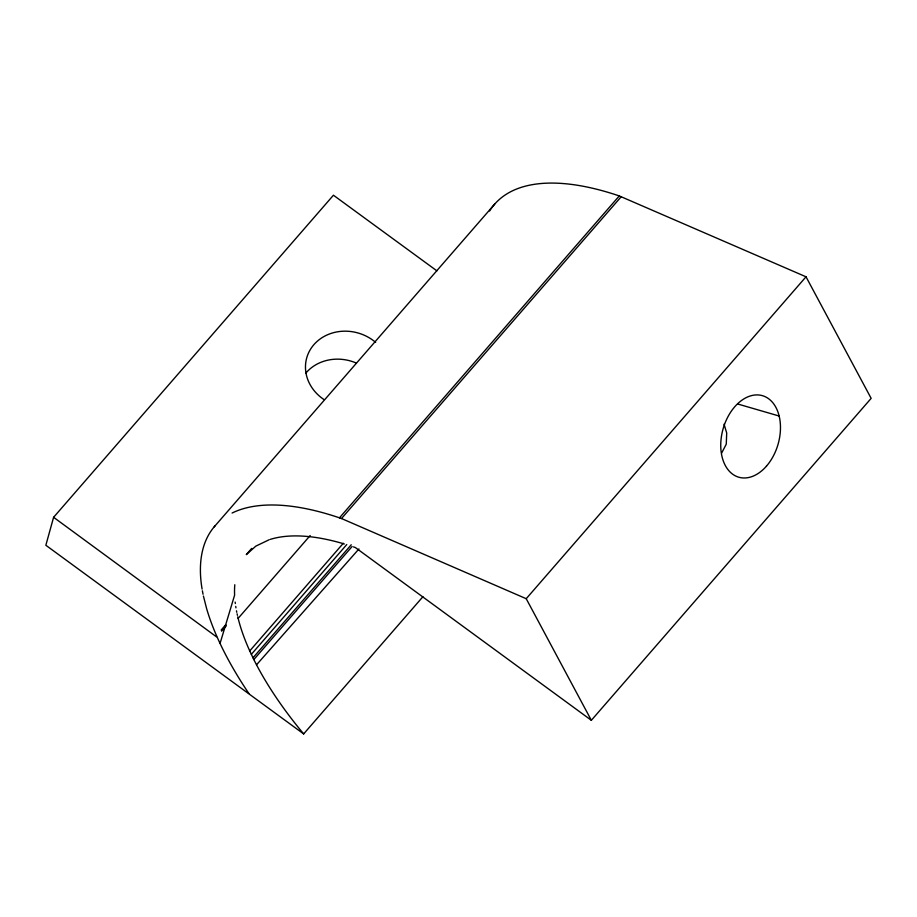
<?xml version="1.0" encoding="UTF-8"?>
<svg xmlns="http://www.w3.org/2000/svg" width="917" height="917" viewBox="0 0 917 917"><rect width="100%" height="100%" fill="white"/><g stroke="black" fill="none" stroke-linecap="round" stroke-linejoin="round"><path stroke-width="1.38" d="M436.893 270.847L333.433 195.218L53.599 517.303L45.85 545.26L303.665 733.921L422.909 596.726M220.057 643.436L234.603 595.167A251.464 105.444 41 0 1 234.798 584.737M721.645 453.09L726.264 444.149L726.7 432.984L724.052 424.147M214.991 525.922C199.883 542.967 198.416 567.6 202.095 589.081M214.177 526.862L494.779 204.01M251.682 548.423L246.295 554.625L255.854 546.119L269.174 539.735M221.123 630.071L225.8 624.683M303.665 733.921A251.464 105.444 41 0 1 253.837 659.564L249.745 650.932A251.464 105.444 41 0 1 238.145 618.356L310.187 535.517M232.093 513.039A293.921 123.245 41 0 1 339.473 517.83L619.273 195.929L806.02 276.796L871.15 398.356L591.35 720.303L355.349 547.541L353.492 546.899M339.473 517.83L341.491 518.529L621.29 196.616M249.745 650.932L343.325 543.265M251.327 654.36L346.775 544.549M252.989 657.821L351.245 544.778M253.837 659.564L352.105 546.509M591.35 720.303L526.22 598.709L806.02 276.796M221.605 631.183L226.304 625.818M256.519 664.814L358.948 548.951M738.185 404.133L779.141 416.02M341.491 518.529L526.22 598.709M53.599 517.303L217.306 637.441A293.921 123.245 41 0 0 248.839 693.47M216.916 636.536L216.435 635.458A293.921 123.245 41 0 1 206.623 608.636L203.414 596.016M237.767 616.832L238.145 618.356M237.09 613.794L237.423 615.307M236.483 610.802L236.769 612.292M203.047 594.262L202.382 590.8M235.726 606.401L235.956 607.856M235.153 602.102L235.325 603.524M489.586 210.979A293.921 123.245 41 0 1 619.273 195.929M270.309 539.368A251.464 105.444 41 0 1 344.345 543.976M305.923 373.024A42.457 37.792 15.3 0 1 356.426 363.109M323.896 399.503A42.457 37.792 15.3 0 1 314.382 344.104A42.457 37.792 15.3 0 1 375.672 342.408M766.497 466.1A42.457 28.553 -73.8 0 0 764.549 396.419A42.457 28.553 -73.8 0 0 720.762 446.808A42.457 28.553 -73.8 0 0 766.497 466.1"/></g></svg>
